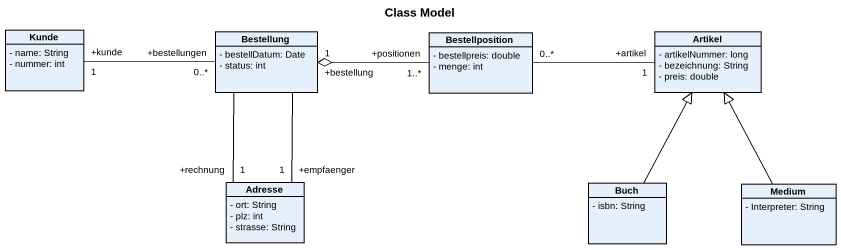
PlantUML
@startuml
title Class Model
hide circle
hide empty members
skinparam classAttributeIconSize 0
class Kunde {
  - name: String
  - nummer: int
}
class Bestellung {
  - bestellDatum: Date
  - status: int
}
class Bestellposition {
  - bestellpreis: double
  - menge: int
}
class Artikel {
  - artikelNummer: long
  - bezeichnung: String
  - preis: double
}
class Adresse {
  - ort: String
  - plz: int
  - strasse: String
}
class Buch {
  - isbn: String
}
class Medium {
  - Interpreter: String
}
Kunde "+kunde\n1" -right- "+bestellungen\n0..*" Bestellung
Bestellung -- "+empfaenger\n1" Adresse
Bestellung -- "+rechnung\n1" Adresse
Bestellposition "+positionen\n1..*" -left-o "+bestellung\n1" Bestellung
Bestellposition "0..*" -right- "+artikel\n1" Artikel
Buch -up-|> Artikel
Medium -up-|> Artikel
@enduml
